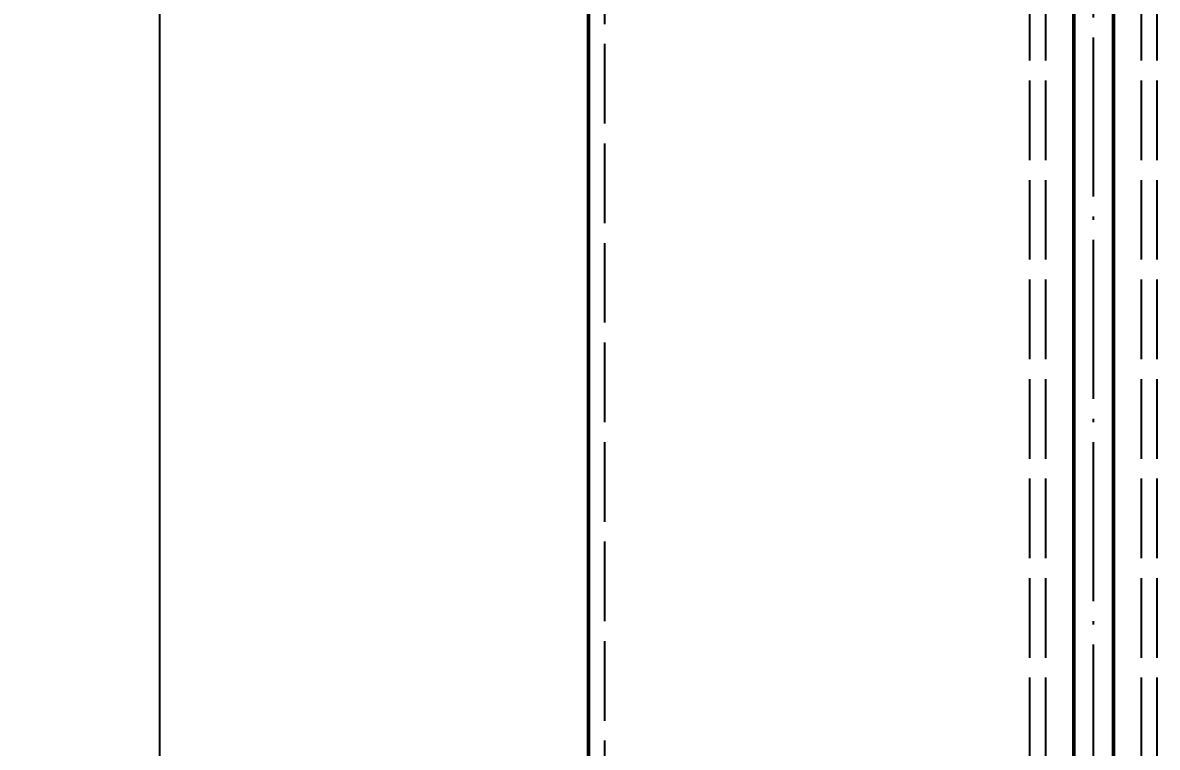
# Model space of a CAD drawing. Header units: millimetres. Extents: x 0 to 594, y 0 to 420.
# Drawn here: x 47.82 to 90.6, y 316.25 to 343.55 of the extents above; entities that cross this region are included whole.
import ezdxf

# ---------------------------------------------------------------- set-up
doc = ezdxf.new("R2010")
doc.units = ezdxf.units.MM
doc.linetypes.add('ISO02-TRAZOS', pattern=[3.75, 3, -0.75])
doc.linetypes.add('ISO04-TRAZO-PUNTO', pattern=[7.625, 6, -0.75, 0.125, -0.75])
for name, color, linetype, lineweight in [('01-VISIBLE', 7, 'CONTINUOUS', 50), ('02-OCULTA', 4, 'ISO02-TRAZOS', 25), ('03-EJE', 1, 'ISO04-TRAZO-PUNTO', 25), ('04-COTA', 3, 'CONTINUOUS', 25)]:
    doc.layers.add(name, color=color, linetype=linetype, lineweight=lineweight)
doc.styles.add('ISO3098', font='isocpeur.ttf')
doc.dimstyles.new('FLAMA-ISO', dxfattribs={"dimtxt": 3.5, "dimasz": 3, "dimexe": 2, "dimexo": 1, "dimgap": 1, "dimtad": 1, "dimdec": 1, "dimtxsty": 'ISO3098', "dimcen": 2.5, "dimclrd": 3, "dimclre": 3, "dimclrt": 3, "dimazin": 3, "dimtfac": 1, "dimtmove": 0, "dimatfit": 3, "dimlwd": 25, "dimlwe": 25})

msp = doc.modelspace()

# ---------------------------------------------------------------- linework, layer by layer
at = {"layer": '01-VISIBLE'}
for p, q in [((69.15, 231.391), (69.15, 356.485)), ((87.45, 231.5), (87.45, 356.375)), ((88.95, 231.5), (88.95, 356.375))]:
    msp.add_line(p, q, dxfattribs=at)
at = {"layer": '02-OCULTA'}
for p, q in [((85.8, 229.625), (85.8, 364.2)), ((86.4, 229.625), (86.4, 364.2)), ((90, 229.625), (90, 364.2)), ((90.6, 229.625), (90.6, 364.2)), ((69.775, 231), (69.775, 356.875)), ((87.45, 231.5), (87.45, 356.375)), ((88.95, 231.5), (88.95, 356.375))]:
    msp.add_line(p, q, dxfattribs=at)
at = {"layer": '03-EJE'}
msp.add_line((88.2, 215), (88.2, 374), dxfattribs=at)

# ---------------------------------------------------------------- dimensions: what is measured, and where the dimension line sits
at = {"layer": '04-COTA'}
for base, p1, p2 in [((42, 220), (64, 220), (64, 390)), ((53, 220), (69.15, 220), (85.2, 369))]:
    msp.add_linear_dim(base=base, p1=p1, p2=p2, angle=90, dimstyle='FLAMA-ISO', override={"dimlfac": 2}, dxfattribs=at).render()

doc.saveas('drawing.dxf')
